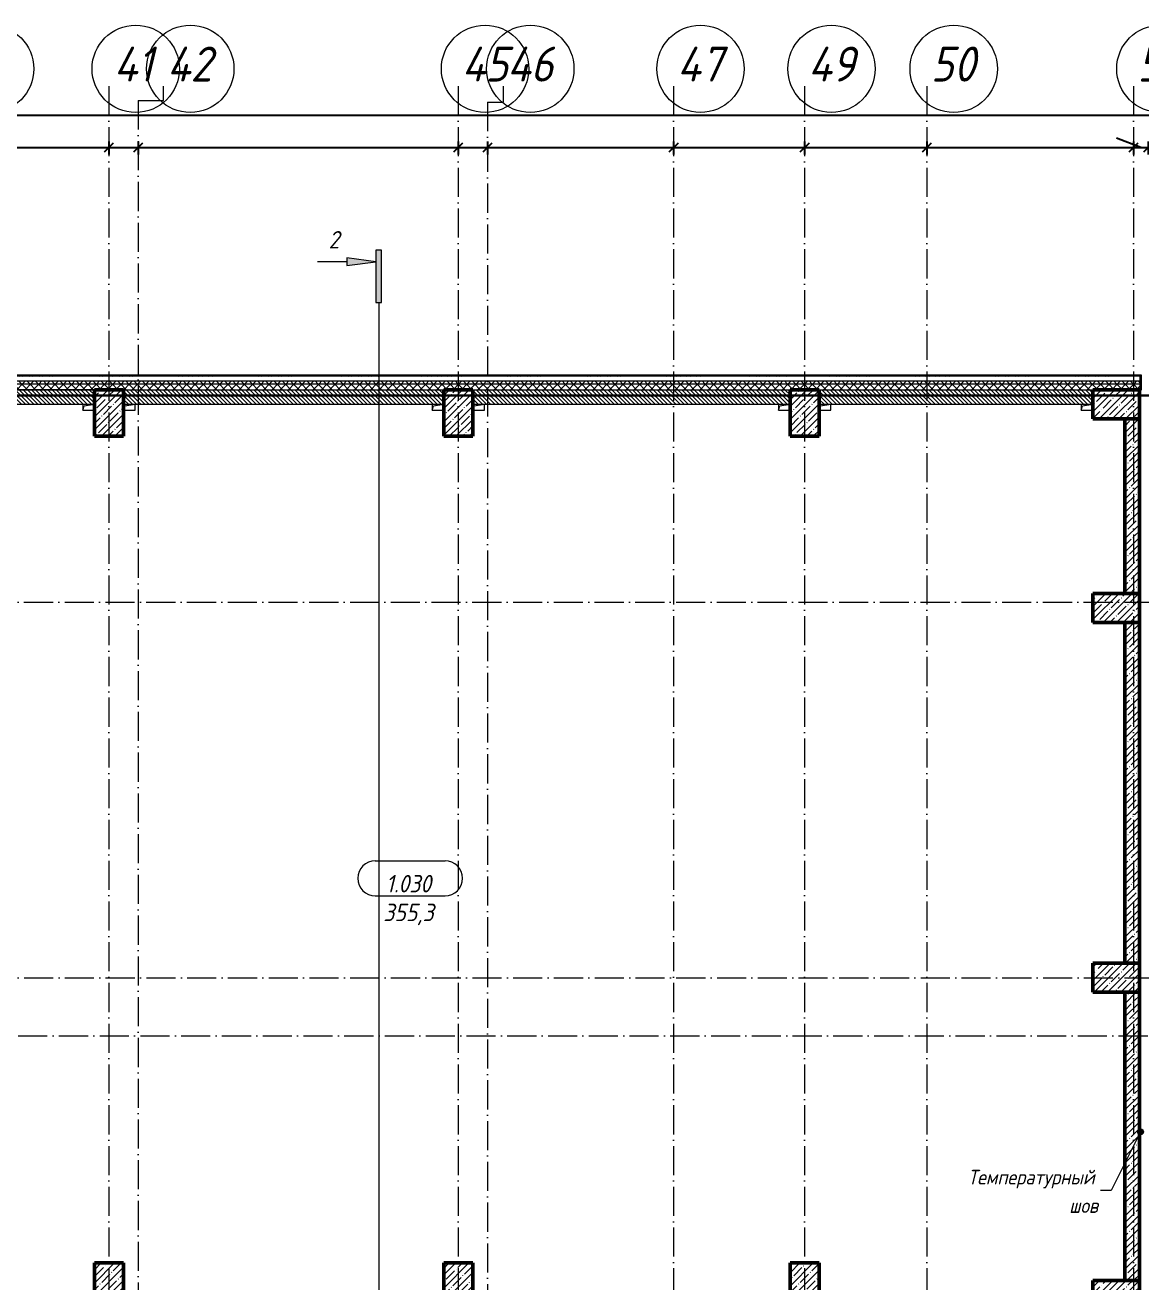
# Model space of a CAD drawing. Header units: millimetres. Extents: x -401725 to 250493, y 305116 to 802890.
# Drawn here: x -120955 to -101790, y 529373 to 550959 of the extents above; entities that cross this region are included whole.
import ezdxf

# ---------------------------------------------------------------- set-up
doc = ezdxf.new("R2010")
doc.units = ezdxf.units.MM
doc.linetypes.add('50_200_ШТРИХ_1Т_ш5_п1_п1_', pattern=[700, 500, -100, 0, -100])
for name, color, linetype, lineweight in [('A-____-____-DIMS', 7, 'Continuous', 9), ('A-GENM-____-OTLN', 7, 'Continuous', 9), ('A-WALL-____-MCUT', 7, 'Continuous', 13), ('A-WALL-____-MCUT-1', 7, 'Continuous', 9), ('A-WALL-____-MCUT-2', 7, 'Continuous', 50), ('A-WALL-____-OTLN', 7, 'Continuous', 9), ('A-WALL-____-PATT-1', 7, 'Continuous', 9), ('A-WALL-FNSH-MCUT-1', 7, 'Continuous', 9), ('G-____-____-SYMB', 7, 'Continuous', 9), ('G-____-____-TEXT', 7, 'Continuous', 9), ('S-COLS-____-MCUT', 7, 'Continuous', 50), ('S-COLS-____-OTLN', 7, 'Continuous', 9), ('S-GRID-____-IDEN', 7, 'Continuous', 9), ('S-GRID-____-OTLN', 7, 'Continuous', 9), ('S-GRID-____-OTLN-1', 7, '50_200_ШТРИХ_1Т_ш5_п1_п1_', 9), ('Текстовые примечания', 7, 'Continuous', 9)]:
    doc.layers.add(name, color=color, linetype=linetype, lineweight=lineweight)
doc.layers.add('A-AREA-IDEN-1', color=7, linetype='Continuous', lineweight=9, true_color=0x000000)
doc.layers.add('G-____-____-SYMB-1', color=9, linetype='Continuous', lineweight=9, true_color=0x808080)
doc.styles.add('ISOCPEUR_I', font='isocpeui.ttf', dxfattribs={"width": 0.9, "height": 2.5})
doc.styles.add('ISOCPEUR_I_10', font='isocpeui.ttf', dxfattribs={"width": 0.9, "height": 180})
doc.styles.add('ISOCPEUR_I_9', font='isocpeui.ttf', dxfattribs={"width": 0.9, "height": 250})
doc.dimstyles.new('ISO-2_5_0_9К_БОЛЬШОЙ_ОСИ', dxfattribs={"dimscale": 304.8, "dimtxt": 248.995294, "dimasz": 0.492126, "dimexe": 0.393701, "dimexo": 0, "dimgap": 0, "dimtad": 1, "dimdec": 0, "dimzin": 0, "dimdsep": 46, "dimtxsty": 'ISOCPEUR_I', "dimblk1": 'OBLIQUE', "dimblk2": 'OBLIQUE', "dimsah": 1, "dimcen": 0.09, "dimdle": 0.393701, "dimazin": 0, "dimtfac": 1, "dimtdec": 4, "dimtix": 1, "dimtmove": 0, "dimatfit": 3, "dimfxl": 1, "dimtvp": 1, "dimtolj": 1, "dimtzin": 0, "dimarcsym": 2})
doc.dimstyles.new('ISO-2_5_0_9К_БОЛЬШОЙ_ОСИ_1', dxfattribs={"dimscale": 304.8, "dimtxt": 248.995294, "dimasz": 0.492126, "dimexe": 0.393701, "dimexo": 0, "dimgap": 0, "dimtad": 1, "dimdec": 0, "dimzin": 0, "dimdsep": 46, "dimtxsty": 'ISOCPEUR_I', "dimblk1": 'OBLIQUE', "dimblk2": 'OBLIQUE', "dimsah": 1, "dimcen": 0.09, "dimdle": 0.393701, "dimazin": 0, "dimtfac": 1, "dimtdec": 4, "dimtix": 1, "dimtmove": 1, "dimatfit": 3, "dimfxl": 1, "dimtvp": 1, "dimtolj": 1, "dimtzin": 0, "dimarcsym": 2})
doc.dimstyles.new('ISO-2_5_0_9К_БОЛЬШОЙ_ОСИ_2', dxfattribs={"dimscale": 304.8, "dimtxt": 248.995294, "dimasz": 0.492126, "dimexe": 0.393701, "dimexo": 0, "dimgap": 0, "dimtad": 1, "dimdec": 0, "dimzin": 0, "dimdsep": 46, "dimtxsty": 'ISOCPEUR_I_9', "dimblk1": 'OBLIQUE', "dimblk2": 'OBLIQUE', "dimsah": 1, "dimcen": 0.09, "dimdle": 0.393701, "dimazin": 0, "dimtfac": 1, "dimtdec": 4, "dimtix": 1, "dimtmove": 2, "dimatfit": 3, "dimfxl": 1, "dimtvp": 1, "dimtolj": 1, "dimtzin": 0, "dimarcsym": 2})
pattern_1 = [(45, (-176515.07, 459015.94), (-114.04925, 114.04925), []), (45, (-176401.02, 459015.94), (-114.04925, 114.04925), [201.612, -40.322, 3.353, -36.97])]
pattern_2 = [(135, (-176515.067, 459015.94), (-35.35534, -35.35534), [])]
pattern_3 = [(45, (-176515.07, 459015.94), (-70.71068, 70.71068), []), (135, (-176515.07, 459015.94), (-70.71068, -70.71068), [])]

# ---------------------------------------------------------------- blocks, each defined once
blk = doc.blocks.new('BSC_Колонна _Прямоугольная - 500х800-25984400-АР1_План отверстий 1 этажа в осях 1-64_Ю-ЯЯ')
at = {"layer": 'S-COLS-____-OTLN'}
h = blk.add_hatch(dxfattribs=at)
h.set_pattern_fill('FP_108', color=256, style=0, pattern_type=2)
h.set_pattern_definition([(225, (57000, 85281.04), (114.04925, -114.04925), []), (225, (56885.95, 85281.04), (114.04925, -114.04925), [201.613, -40.323, 3.353, -36.97])])
h.paths.add_polyline_path([(-250, 400), (-250, -400), (250, -400), (250, 400)], flags=0)
at = {"layer": 'S-COLS-____-MCUT'}
for p, q in [((250, 400), (-250, 400)), ((-250, 400), (-250, -400)), ((250, -400), (250, 400)), ((-250, -400), (250, -400))]:
    blk.add_line(p, q, dxfattribs=at)
blk = doc.blocks.new('BSC_Колонна _Прямоугольная - 500х800-V98-АР1_План отверстий 1 этажа в осях 1-64_Ю-ЯЯ')
at = {"layer": 'S-COLS-____-OTLN'}
h = blk.add_hatch(dxfattribs=at)
h.set_pattern_fill('FP_109', color=256, style=0, pattern_type=2)
h.set_pattern_definition([(225, (63000, 85281.04), (114.04925, -114.04925), []), (225, (62885.95, 85281.04), (114.04925, -114.04925), [201.613, -40.323, 3.353, -36.97])])
h.paths.add_polyline_path([(-250, 400), (-250, -400), (250, -400), (250, 400)], flags=0)
at = {"layer": 'S-COLS-____-MCUT'}
for p, q in [((250, 400), (-250, 400)), ((-250, 400), (-250, -400)), ((250, -400), (250, 400)), ((-250, -400), (250, -400))]:
    blk.add_line(p, q, dxfattribs=at)
blk = doc.blocks.new('BSC_Колонна _Прямоугольная - 500х800-V99-АР1_План отверстий 1 этажа в осях 1-64_Ю-ЯЯ')
at = {"layer": 'S-COLS-____-OTLN'}
h = blk.add_hatch(dxfattribs=at)
h.set_pattern_fill('FP_110', color=256, style=0, pattern_type=2)
h.set_pattern_definition([(225, (68950, 85281.04), (114.04925, -114.04925), []), (225, (68835.95, 85281.04), (114.04925, -114.04925), [201.613, -40.323, 3.353, -36.97])])
h.paths.add_polyline_path([(-250, 400), (-250, -400), (250, -400), (250, 400)], flags=0)
at = {"layer": 'S-COLS-____-MCUT'}
for p, q in [((250, 400), (-250, 400)), ((-250, 400), (-250, -400)), ((250, -400), (250, 400)), ((-250, -400), (250, -400))]:
    blk.add_line(p, q, dxfattribs=at)
blk = doc.blocks.new('BSC_Колонна _Прямоугольная - 500х800-V100-АР1_План отверстий 1 этажа в осях 1-64_Ю-ЯЯ')
at = {"layer": 'S-COLS-____-OTLN'}
h = blk.add_hatch(dxfattribs=at)
h.set_pattern_fill('FP_111', color=256, style=0, pattern_type=2)
h.set_pattern_definition([(315, (-85431.04, 74300), (114.04925, 114.04925), []), (315, (-85431.04, 74185.95), (114.04925, 114.04925), [201.613, -40.323, 3.353, -36.97])])
h.paths.add_polyline_path([(-250, 400), (-250, -400), (250, -400), (250, 400)], flags=0)
at = {"layer": 'S-COLS-____-MCUT'}
for p, q in [((250, 400), (-250, 400)), ((-250, 400), (-250, -400)), ((250, -400), (250, 400)), ((-250, -400), (250, -400))]:
    blk.add_line(p, q, dxfattribs=at)
blk = doc.blocks.new('BSC_Колонна _Прямоугольная - 500х800-V101-АР1_План отверстий 1 этажа в осях 1-64_Ю-ЯЯ')
at = {"layer": 'S-COLS-____-OTLN'}
h = blk.add_hatch(dxfattribs=at)
h.set_pattern_fill('FP_112', color=256, style=0, pattern_type=2)
h.set_pattern_definition([(315, (-81931.04, 74300), (114.04925, 114.04925), []), (315, (-81931.04, 74185.95), (114.04925, 114.04925), [201.613, -40.323, 3.353, -36.97])])
h.paths.add_polyline_path([(-250, 400), (-250, -400), (250, -400), (250, 400)], flags=0)
at = {"layer": 'S-COLS-____-MCUT'}
for p, q in [((250, 400), (-250, 400)), ((-250, 400), (-250, -400)), ((250, -400), (250, 400)), ((-250, -400), (250, -400))]:
    blk.add_line(p, q, dxfattribs=at)
blk = doc.blocks.new('BSC_Колонна _Прямоугольная - 500х800-V102-АР1_План отверстий 1 этажа в осях 1-64_Ю-ЯЯ')
at = {"layer": 'S-COLS-____-OTLN'}
h = blk.add_hatch(dxfattribs=at)
h.set_pattern_fill('FP_113', color=256, style=0, pattern_type=2)
h.set_pattern_definition([(315, (-75581.04, 74300), (114.04925, 114.04925), []), (315, (-75581.04, 74185.95), (114.04925, 114.04925), [201.613, -40.323, 3.353, -36.97])])
h.paths.add_polyline_path([(-250, -400), (250, -400), (250, 400), (-250, 400)], flags=0)
at = {"layer": 'S-COLS-____-MCUT'}
for p, q in [((250, 400), (-250, 400)), ((-250, 400), (-250, -400)), ((250, -400), (250, 400)), ((-250, -400), (250, -400))]:
    blk.add_line(p, q, dxfattribs=at)
blk = doc.blocks.new('BSC_Колонна _Прямоугольная - 500х800-V103-АР1_План отверстий 1 этажа в осях 1-64_Ю-ЯЯ')
at = {"layer": 'S-COLS-____-OTLN'}
h = blk.add_hatch(dxfattribs=at)
h.set_pattern_fill('FP_114', color=256, style=0, pattern_type=2)
h.set_pattern_definition([(315, (-70131.04, 74300), (114.04925, 114.04925), []), (315, (-70131.04, 74185.95), (114.04925, 114.04925), [201.613, -40.323, 3.353, -36.97])])
h.paths.add_polyline_path([(-250, -400), (250, -400), (250, 400), (-250, 400), (-250, 80)], flags=0)
at = {"layer": 'S-COLS-____-MCUT'}
for p, q in [((250, 400), (-250, 400)), ((-250, 400), (-250, -400)), ((250, -400), (250, 400)), ((-250, -400), (250, -400))]:
    blk.add_line(p, q, dxfattribs=at)
blk = doc.blocks.new('BSC_Колонна _Прямоугольная - 500х800-V108-АР1_План отверстий 1 этажа в осях 1-64_Ю-ЯЯ')
at = {"layer": 'S-COLS-____-OTLN'}
h = blk.add_hatch(dxfattribs=at)
h.set_pattern_fill('FP_119', color=256, style=0, pattern_type=2)
h.set_pattern_definition([(225, (57000, 70281.04), (114.04925, -114.04925), []), (225, (56885.95, 70281.04), (114.04925, -114.04925), [201.613, -40.323, 3.353, -36.97])])
h.paths.add_polyline_path([(-250, 400), (-250, -400), (250, -400), (250, 400)], flags=0)
at = {"layer": 'S-COLS-____-MCUT'}
for p, q in [((250, 400), (-250, 400)), ((-250, 400), (-250, -400)), ((250, -400), (250, 400)), ((-250, -400), (250, -400))]:
    blk.add_line(p, q, dxfattribs=at)
blk = doc.blocks.new('BSC_Колонна _Прямоугольная - 500х800-V109-АР1_План отверстий 1 этажа в осях 1-64_Ю-ЯЯ')
at = {"layer": 'S-COLS-____-OTLN'}
h = blk.add_hatch(dxfattribs=at)
h.set_pattern_fill('FP_120', color=256, style=0, pattern_type=2)
h.set_pattern_definition([(225, (63000, 70281.04), (114.04925, -114.04925), []), (225, (62885.95, 70281.04), (114.04925, -114.04925), [201.613, -40.323, 3.353, -36.97])])
h.paths.add_polyline_path([(-250, 400), (-250, -400), (250, -400), (250, 400)], flags=0)
at = {"layer": 'S-COLS-____-MCUT'}
for p, q in [((250, 400), (-250, 400)), ((-250, 400), (-250, -400)), ((250, -400), (250, 200)), ((-250, -400), (250, -400))]:
    blk.add_line(p, q, dxfattribs=at)
blk = doc.blocks.new('BSC_Колонна _Прямоугольная - 500х800-V110-АР1_План отверстий 1 этажа в осях 1-64_Ю-ЯЯ')
at = {"layer": 'S-COLS-____-OTLN'}
h = blk.add_hatch(dxfattribs=at)
h.set_pattern_fill('FP_121', color=256, style=0, pattern_type=2)
h.set_pattern_definition([(225, (68950, 70281.04), (114.04925, -114.04925), []), (225, (68835.95, 70281.04), (114.04925, -114.04925), [201.613, -40.323, 3.353, -36.97])])
h.paths.add_polyline_path([(-250, 400), (-250, -400), (250, -400), (250, 400)], flags=0)
at = {"layer": 'S-COLS-____-MCUT'}
for p, q in [((250, 400), (-250, 400)), ((-250, 400), (-250, -400)), ((250, -400), (250, 400)), ((-250, -400), (250, -400))]:
    blk.add_line(p, q, dxfattribs=at)
blk = doc.blocks.new('AR_Отверстие прямоугольное _в плите_ - AR_Отверстие прямоугольное _в плите_-30511715-АР1_План отверстий 1 этажа в осях 1-64_Ю-ЯЯ')
at = {"layer": 'A-GENM-____-OTLN'}
for p, q in [((-100, 50), (-100, -50)), ((-100, -50), (-75, 25)), ((-75, 25), (100, 50)), ((-100, -50), (100, -50))]:
    blk.add_line(p, q, dxfattribs=at)
blk = doc.blocks.new('AR_Отверстие прямоугольное _в плите_ - AR_Отверстие прямоугольное _в плите_-V203-АР1_План отверстий 1 этажа в осях 1-64_Ю-ЯЯ')
at = {"layer": 'A-GENM-____-OTLN'}
for p, q in [((-100, -50), (-75, 25)), ((-75, 25), (100, 50)), ((100, -50), (100, 50)), ((-100, -50), (100, -50))]:
    blk.add_line(p, q, dxfattribs=at)
blk = doc.blocks.new('Стены 2 - Стены 4-31194547-АР1_План отверстий 1 этажа в осях 1-64_Ю-ЯЯ')
at = {"layer": 'A-WALL-____-MCUT'}
for p, q in [((-1799, 41030), (-1799, 41010)), ((-1549, 41030), (-1799, 41030)), ((-1549, 41010), (-1549, 41030)), ((-1799, 41010), (-1549, 41010))]:
    blk.add_line(p, q, dxfattribs=at)
blk = doc.blocks.new('Ось сетки - Круг_Ø6_00__ISO-2_5_0_9K_-25732049-АР1_План отверстий 1 этажа в осях 1-64_Ю-ЯЯ')
at = {"layer": 'S-GRID-____-IDEN'}
blk.add_circle((0, 0), 3, dxfattribs=at)
blk = doc.blocks.new('Разрез - Заголовок разреза-10218885-АР1_План отверстий 1 этажа в осях 1-64_Ю-ЯЯ')
at = {"layer": 'G-____-____-SYMB'}
for points in [[(0, 0.5), (0, -0.5), (-9, -0.5), (-9, 0.5)], [(-6.34, -5.5), (-7.66, -5.5), (-7, -0.5)]]:
    blk.add_hatch(color=256, dxfattribs=at).paths.add_polyline_path(points, flags=0)
for p, q in [((0, 0.5), (-9, 0.5)), ((-9, 0.5), (-9, -0.5)), ((0, -0.5), (0, 0.5)), ((-9, -0.5), (0, -0.5)), ((-7, -0.5), (-7.66, -5.5)), ((-6.34, -5.5), (-7, -0.5)), ((-7.66, -5.5), (-6.34, -5.5)), ((-7, -5.5), (-7, -10.5))]:
    blk.add_line(p, q, dxfattribs=at)
blk = doc.blocks.new('_Oblique')
at = {"color": 0, "linetype": 'ByBlock', "lineweight": -2}
blk.add_line((-0.5, -0.5), (0.5, 0.5), dxfattribs=at)
blk = doc.blocks.new('*D13509')
at = {"layer": 'A-____-____-DIMS', "color": 0, "lineweight": -2, "transparency": 16777216}
for p, q in [((-122015, 548962), (-122015, 548736)), ((-119515, 548962), (-119515, 548736)), ((-122135, 548856), (-119395, 548856))]:
    blk.add_line(p, q, dxfattribs=at)
at = {"layer": 'Defpoints', "color": 0, "transparency": 16777216}
for p in [(-122015, 548962), (-119515, 548962), (-119515, 548856)]:
    blk.add_point(p, dxfattribs=at)
at = {"layer": 'A-____-____-DIMS', "color": 0, "lineweight": -2, "transparency": 16777216, "xscale": 150, "yscale": 150, "zscale": 150, "rotation": 180}
blk.add_blockref('_Oblique', (-122015, 548856), dxfattribs=at)
at = {"layer": 'A-____-____-DIMS', "color": 0, "lineweight": -2, "transparency": 16777216, "xscale": 150, "yscale": 150, "zscale": 150}
blk.add_blockref('_Oblique', (-119515, 548856), dxfattribs=at)
at = {"layer": 'A-____-____-DIMS', "color": 0, "transparency": 16777216, "insert": (-120765, 548858), "char_height": 2.5, "width": 758.48, "attachment_point": 5, "style": 'ISOCPEUR_I'}
blk.add_mtext('\\A1;2500', dxfattribs=at)
blk = doc.blocks.new('*D13510')
at = {"layer": 'A-____-____-DIMS', "color": 0, "lineweight": -2, "transparency": 16777216}
for p, q in [((-119515, 548962), (-119515, 548736)), ((-119015, 548962), (-119015, 548736)), ((-119635, 548856), (-118895, 548856))]:
    blk.add_line(p, q, dxfattribs=at)
at = {"layer": 'Defpoints', "color": 0, "transparency": 16777216}
for p in [(-119515, 548962), (-119015, 548962), (-119015, 548856)]:
    blk.add_point(p, dxfattribs=at)
at = {"layer": 'A-____-____-DIMS', "color": 0, "lineweight": -2, "transparency": 16777216, "xscale": 150, "yscale": 150, "zscale": 150, "rotation": 180}
blk.add_blockref('_Oblique', (-119515, 548856), dxfattribs=at)
at = {"layer": 'A-____-____-DIMS', "color": 0, "lineweight": -2, "transparency": 16777216, "xscale": 150, "yscale": 150, "zscale": 150}
blk.add_blockref('_Oblique', (-119015, 548856), dxfattribs=at)
at = {"layer": 'A-____-____-DIMS', "color": 0, "transparency": 16777216, "insert": (-119265, 548858), "char_height": 2.5, "width": 568.86, "attachment_point": 5, "style": 'ISOCPEUR_I'}
blk.add_mtext('\\A1;500', dxfattribs=at)
blk = doc.blocks.new('*D13511')
at = {"layer": 'A-____-____-DIMS', "color": 0, "lineweight": -2, "transparency": 16777216}
for p, q in [((-119015, 548962), (-119015, 548736)), ((-113515, 548962), (-113515, 548736)), ((-119135, 548856), (-113395, 548856))]:
    blk.add_line(p, q, dxfattribs=at)
at = {"layer": 'Defpoints', "color": 0, "transparency": 16777216}
for p in [(-119015, 548962), (-113515, 548962), (-113515, 548856)]:
    blk.add_point(p, dxfattribs=at)
at = {"layer": 'A-____-____-DIMS', "color": 0, "lineweight": -2, "transparency": 16777216, "xscale": 150, "yscale": 150, "zscale": 150, "rotation": 180}
blk.add_blockref('_Oblique', (-119015, 548856), dxfattribs=at)
at = {"layer": 'A-____-____-DIMS', "color": 0, "lineweight": -2, "transparency": 16777216, "xscale": 150, "yscale": 150, "zscale": 150}
blk.add_blockref('_Oblique', (-113515, 548856), dxfattribs=at)
at = {"layer": 'A-____-____-DIMS', "color": 0, "transparency": 16777216, "insert": (-116265, 548858), "char_height": 2.5, "width": 758.48, "attachment_point": 5, "style": 'ISOCPEUR_I'}
blk.add_mtext('\\A1;5500', dxfattribs=at)
blk = doc.blocks.new('*D13512')
at = {"layer": 'A-____-____-DIMS', "color": 0, "lineweight": -2, "transparency": 16777216}
for p, q in [((-113515, 548962), (-113515, 548736)), ((-113015, 548962), (-113015, 548736)), ((-113635, 548856), (-112895, 548856))]:
    blk.add_line(p, q, dxfattribs=at)
at = {"layer": 'Defpoints', "color": 0, "transparency": 16777216}
for p in [(-113515, 548962), (-113015, 548962), (-113015, 548856)]:
    blk.add_point(p, dxfattribs=at)
at = {"layer": 'A-____-____-DIMS', "color": 0, "lineweight": -2, "transparency": 16777216, "xscale": 150, "yscale": 150, "zscale": 150, "rotation": 180}
blk.add_blockref('_Oblique', (-113515, 548856), dxfattribs=at)
at = {"layer": 'A-____-____-DIMS', "color": 0, "lineweight": -2, "transparency": 16777216, "xscale": 150, "yscale": 150, "zscale": 150}
blk.add_blockref('_Oblique', (-113015, 548856), dxfattribs=at)
at = {"layer": 'A-____-____-DIMS', "color": 0, "transparency": 16777216, "insert": (-113265, 548858), "char_height": 2.5, "width": 568.86, "attachment_point": 5, "style": 'ISOCPEUR_I'}
blk.add_mtext('\\A1;500', dxfattribs=at)
blk = doc.blocks.new('*D13513')
at = {"layer": 'A-____-____-DIMS', "color": 0, "lineweight": -2, "transparency": 16777216}
for p, q in [((-113015, 548962), (-113015, 548736)), ((-109815, 548962), (-109815, 548736)), ((-113135, 548856), (-109695, 548856))]:
    blk.add_line(p, q, dxfattribs=at)
at = {"layer": 'Defpoints', "color": 0, "transparency": 16777216}
for p in [(-113015, 548962), (-109815, 548962), (-109815, 548856)]:
    blk.add_point(p, dxfattribs=at)
at = {"layer": 'A-____-____-DIMS', "color": 0, "lineweight": -2, "transparency": 16777216, "xscale": 150, "yscale": 150, "zscale": 150, "rotation": 180}
blk.add_blockref('_Oblique', (-113015, 548856), dxfattribs=at)
at = {"layer": 'A-____-____-DIMS', "color": 0, "lineweight": -2, "transparency": 16777216, "xscale": 150, "yscale": 150, "zscale": 150}
blk.add_blockref('_Oblique', (-109815, 548856), dxfattribs=at)
at = {"layer": 'A-____-____-DIMS', "color": 0, "transparency": 16777216, "insert": (-111415, 548858), "char_height": 2.5, "width": 758.48, "attachment_point": 5, "style": 'ISOCPEUR_I'}
blk.add_mtext('\\A1;3200', dxfattribs=at)
blk = doc.blocks.new('*D13514')
at = {"layer": 'A-____-____-DIMS', "color": 0, "lineweight": -2, "transparency": 16777216}
for p, q in [((-109815, 548962), (-109815, 548736)), ((-107565, 548962), (-107565, 548736)), ((-109935, 548856), (-107445, 548856))]:
    blk.add_line(p, q, dxfattribs=at)
at = {"layer": 'Defpoints', "color": 0, "transparency": 16777216}
for p in [(-109815, 548962), (-107565, 548962), (-107565, 548856)]:
    blk.add_point(p, dxfattribs=at)
at = {"layer": 'A-____-____-DIMS', "color": 0, "lineweight": -2, "transparency": 16777216, "xscale": 150, "yscale": 150, "zscale": 150, "rotation": 180}
blk.add_blockref('_Oblique', (-109815, 548856), dxfattribs=at)
at = {"layer": 'A-____-____-DIMS', "color": 0, "lineweight": -2, "transparency": 16777216, "xscale": 150, "yscale": 150, "zscale": 150}
blk.add_blockref('_Oblique', (-107565, 548856), dxfattribs=at)
at = {"layer": 'A-____-____-DIMS', "color": 0, "transparency": 16777216, "insert": (-108690, 548858), "char_height": 2.5, "width": 758.48, "attachment_point": 5, "style": 'ISOCPEUR_I'}
blk.add_mtext('\\A1;2250', dxfattribs=at)
blk = doc.blocks.new('*D13515')
at = {"layer": 'A-____-____-DIMS', "color": 0, "lineweight": -2, "transparency": 16777216}
for p, q in [((-107565, 548962), (-107565, 548736)), ((-105465, 548962), (-105465, 548736)), ((-107685, 548856), (-105345, 548856))]:
    blk.add_line(p, q, dxfattribs=at)
at = {"layer": 'Defpoints', "color": 0, "transparency": 16777216}
for p in [(-107565, 548962), (-105465, 548962), (-105465, 548856)]:
    blk.add_point(p, dxfattribs=at)
at = {"layer": 'A-____-____-DIMS', "color": 0, "lineweight": -2, "transparency": 16777216, "xscale": 150, "yscale": 150, "zscale": 150, "rotation": 180}
blk.add_blockref('_Oblique', (-107565, 548856), dxfattribs=at)
at = {"layer": 'A-____-____-DIMS', "color": 0, "lineweight": -2, "transparency": 16777216, "xscale": 150, "yscale": 150, "zscale": 150}
blk.add_blockref('_Oblique', (-105465, 548856), dxfattribs=at)
at = {"layer": 'A-____-____-DIMS', "color": 0, "transparency": 16777216, "insert": (-106515, 548858), "char_height": 2.5, "width": 701.02, "attachment_point": 5, "style": 'ISOCPEUR_I'}
blk.add_mtext('\\A1;2100', dxfattribs=at)
blk = doc.blocks.new('*D13516')
at = {"layer": 'A-____-____-DIMS', "color": 0, "lineweight": -2, "transparency": 16777216}
for p, q in [((-105465, 548962), (-105465, 548736)), ((-101915, 548962), (-101915, 548736)), ((-105585, 548856), (-101795, 548856))]:
    blk.add_line(p, q, dxfattribs=at)
at = {"layer": 'Defpoints', "color": 0, "transparency": 16777216}
for p in [(-105465, 548962), (-101915, 548962), (-101915, 548856)]:
    blk.add_point(p, dxfattribs=at)
at = {"layer": 'A-____-____-DIMS', "color": 0, "lineweight": -2, "transparency": 16777216, "xscale": 150, "yscale": 150, "zscale": 150, "rotation": 180}
blk.add_blockref('_Oblique', (-105465, 548856), dxfattribs=at)
at = {"layer": 'A-____-____-DIMS', "color": 0, "lineweight": -2, "transparency": 16777216, "xscale": 150, "yscale": 150, "zscale": 150}
blk.add_blockref('_Oblique', (-101915, 548856), dxfattribs=at)
at = {"layer": 'A-____-____-DIMS', "color": 0, "transparency": 16777216, "insert": (-103690, 548858), "char_height": 2.5, "width": 758.48, "attachment_point": 5, "style": 'ISOCPEUR_I'}
blk.add_mtext('\\A1;3550', dxfattribs=at)
blk = doc.blocks.new('*D13517')
at = {"layer": 'A-____-____-DIMS', "color": 0, "lineweight": -2, "transparency": 16777216}
for p, q in [((-102207, 549016), (-102211, 549016)), ((-101790, 548856), (-102207, 549016)), ((-101915, 548962), (-101915, 548736)), ((-101665, 548962), (-101665, 548736)), ((-102035, 548856), (-101545, 548856))]:
    blk.add_line(p, q, dxfattribs=at)
at = {"layer": 'Defpoints', "color": 0, "transparency": 16777216}
for p in [(-101915, 548962), (-101665, 548962), (-101665, 548856)]:
    blk.add_point(p, dxfattribs=at)
at = {"layer": 'A-____-____-DIMS', "color": 0, "lineweight": -2, "transparency": 16777216, "xscale": 150, "yscale": 150, "zscale": 150, "rotation": 180}
blk.add_blockref('_Oblique', (-101915, 548856), dxfattribs=at)
at = {"layer": 'A-____-____-DIMS', "color": 0, "lineweight": -2, "transparency": 16777216, "xscale": 150, "yscale": 150, "zscale": 150}
blk.add_blockref('_Oblique', (-101665, 548856), dxfattribs=at)
at = {"layer": 'A-____-____-DIMS', "color": 0, "transparency": 16777216, "insert": (-102776, 549020), "char_height": 2.5, "width": 568.86, "attachment_point": 1, "line_spacing_factor": 1.149209, "style": 'ISOCPEUR_I'}
blk.add_mtext('\\A1;250', dxfattribs=at)
blk = doc.blocks.new('*D13524')
at = {"layer": 'A-____-____-DIMS', "color": 0, "lineweight": -2, "transparency": 16777216}
for p, q in [((-178985, 549409), (-127632, 549409)), ((-178865, 549515), (-178865, 549289)), ((-75245, 549409), (-126753, 549409)), ((-75365, 549515), (-75365, 549289))]:
    blk.add_line(p, q, dxfattribs=at)
at = {"layer": 'Defpoints', "color": 0, "transparency": 16777216}
for p in [(-178865, 549515), (-75365, 549515), (-75365, 549409)]:
    blk.add_point(p, dxfattribs=at)
at = {"layer": 'A-____-____-DIMS', "color": 0, "lineweight": -2, "transparency": 16777216, "xscale": 150, "yscale": 150, "zscale": 150, "rotation": 180}
blk.add_blockref('_Oblique', (-178865, 549409), dxfattribs=at)
at = {"layer": 'A-____-____-DIMS', "color": 0, "lineweight": -2, "transparency": 16777216, "xscale": 150, "yscale": 150, "zscale": 150}
blk.add_blockref('_Oblique', (-75365, 549409), dxfattribs=at)
at = {"layer": 'A-____-____-DIMS', "color": 0, "transparency": 16777216, "insert": (-127732, 549735), "char_height": 250, "width": 1080.26, "attachment_point": 1, "line_spacing_factor": 1.149209, "style": 'ISOCPEUR_I_9'}
blk.add_mtext('\\A1;103500', dxfattribs=at)
blk = doc.blocks.new('AAR_СКБ_Марка_помещения_1_5 ммп - Номер _ Площадь-27962135-АИ_План этажа_Стены_1')
at = {"layer": 'A-AREA-IDEN-1'}
for p, q in [((-2.99, 3), (3.01, 3)), ((-2.99, 0), (3.01, 0))]:
    blk.add_line(p, q, dxfattribs=at)
for centre, start, end in [((-2.99, 1.5), 90, 270), ((3.01, 1.5), 270, 90)]:
    blk.add_arc(centre, 1.5, start, end, dxfattribs=at)

msp = doc.modelspace()

# ---------------------------------------------------------------- hatches: boundary and pattern name
at = {"layer": 'A-WALL-____-PATT-1'}
h = msp.add_hatch(dxfattribs=at)
h.set_pattern_fill('FP_3', color=256, style=0, pattern_type=2)
h.set_pattern_definition([(45, (-176515.07, 459015.94), (-85.53659, 85.53659), []), (45, (-176458.04, 459015.94), (-85.53659, 85.53659), [])])
h.paths.add_polyline_path([(-101800.0675, 544926.983), (-101800.0675, 544946.983), (-126330.0675, 544946.983), (-126330.0675, 544926.983), (-102295.4482, 544926.983)], flags=0)
h = msp.add_hatch(dxfattribs=at)
h.set_pattern_fill('FP_1', color=256, style=0, pattern_type=2)
h.set_pattern_definition(pattern_3)
h.paths.add_polyline_path([(-101800.0675, 544796.983), (-101800.0675, 544846.983), (-126330.0675, 544846.983), (-126330.0675, 544796.983), (-102295.4482, 544796.983)], flags=0)
h = msp.add_hatch(dxfattribs=at)
h.set_pattern_fill('FP_1', color=256, style=0, pattern_type=2)
h.set_pattern_definition(pattern_3)
h.paths.add_polyline_path([(-101815.0675, 544696.983), (-101800.0675, 544696.983), (-101800.0675, 544796.983), (-126330.0675, 544796.983), (-126330.0675, 544696.983), (-102295.4482, 544696.983)], flags=0)
h = msp.add_hatch(dxfattribs=at)
h.set_pattern_fill('FP_6', color=256, style=0, pattern_type=2)
h.set_pattern_definition(pattern_2)
h.paths.add_polyline_path([(-119765.0675, 544446.983), (-119765.0675, 544696.983), (-125515.0675, 544696.983), (-125515.0675, 544446.983), (-119970.4548, 544446.983)], flags=0)
h = msp.add_hatch(dxfattribs=at)
h.set_pattern_fill('FP_6', color=256, style=0, pattern_type=2)
h.set_pattern_definition(pattern_2)
h.paths.add_polyline_path([(-113765.0675, 544446.983), (-113765.0675, 544696.983), (-119265.0675, 544696.983), (-119265.0675, 544446.983), (-116435.4535, 544446.983)], flags=0)
h = msp.add_hatch(dxfattribs=at)
h.set_pattern_fill('FP_6', color=256, style=0, pattern_type=2)
h.set_pattern_definition(pattern_2)
h.paths.add_polyline_path([(-107815.0675, 544446.983), (-107815.0675, 544696.983), (-113265.0675, 544696.983), (-113265.0675, 544446.983), (-112900.4522, 544446.983)], flags=0)
h = msp.add_hatch(dxfattribs=at)
h.set_pattern_fill('FP_6', color=256, style=0, pattern_type=2)
h.set_pattern_definition(pattern_2)
h.paths.add_polyline_path([(-102615.0675, 544446.983), (-102615.0675, 544696.983), (-107315.0675, 544696.983), (-107315.0675, 544446.983), (-105830.4495, 544446.983)], flags=0)
h = msp.add_hatch(dxfattribs=at)
h.set_pattern_fill('FP_13', color=256, style=0, pattern_type=2)
h.set_pattern_definition(pattern_1)
h.paths.add_polyline_path([(-101815.0675, 541196.983), (-101815.0675, 544196.983), (-102065.0675, 544196.983), (-102065.0675, 541196.983)], flags=0)
h = msp.add_hatch(dxfattribs=at)
h.set_pattern_fill('FP_13', color=256, style=0, pattern_type=2)
h.set_pattern_definition(pattern_1)
h.paths.add_polyline_path([(-101815.0675, 534846.983), (-101815.0675, 540696.983), (-102065.0675, 540696.983), (-102065.0675, 534846.983)], flags=0)
h = msp.add_hatch(dxfattribs=at)
h.set_pattern_fill('FP_13', color=256, style=0, pattern_type=2)
h.set_pattern_definition(pattern_1)
h.paths.add_polyline_path([(-101815.0675, 529396.983), (-101815.0675, 534346.983), (-102065.0675, 534346.983), (-102065.0675, 529396.983)], flags=0)
at = {"layer": 'G-____-____-TEXT'}
h = msp.add_hatch(color=256, dxfattribs=at)
edge = h.paths.add_edge_path(flags=0)
edge.add_arc((-101794.5572, 531948.2818), 50, 0, 360)

# ---------------------------------------------------------------- linework, layer by layer
at = {"layer": 'A-WALL-____-MCUT'}
for p, q in [((-101800.0675, 544926.983), (-126330.0675, 544926.983)), ((-101800.0675, 544926.983), (-101800.0675, 544926.983)), ((-101800.0675, 544696.983), (-101800.0675, 544926.983)), ((-119765.0675, 544696.983), (-125515.0675, 544696.983)), ((-125515.0675, 544696.983), (-119765.0675, 544696.983)), ((-119265.0675, 544696.983), (-113765.0675, 544696.983)), ((-113265.0675, 544696.983), (-107815.0675, 544696.983)), ((-107315.0675, 544696.983), (-107315.0675, 544696.983)), ((-107315.0675, 544696.983), (-102615.0675, 544696.983)), ((-101815.0675, 544696.983), (-101800.0675, 544696.983)), ((-125515.0675, 544446.983), (-119765.0675, 544446.983)), ((-119265.0675, 544446.983), (-113765.0675, 544446.983)), ((-113265.0675, 544446.983), (-107815.0675, 544446.983)), ((-107315.0675, 544446.983), (-102615.0675, 544446.983))]:
    msp.add_line(p, q, dxfattribs=at)
at = {"layer": 'A-WALL-____-MCUT-1'}
for p, q in [((-126330.0675, 544846.983), (-101800.0675, 544846.983)), ((-126330.0675, 544796.983), (-101800.0675, 544796.983))]:
    msp.add_line(p, q, dxfattribs=at)
at = {"layer": 'A-WALL-____-MCUT-2'}
for p, q in [((-102065.0675, 544196.983), (-102065.0675, 541196.983)), ((-101815.0675, 541196.983), (-101815.0675, 544196.983)), ((-102065.0675, 540696.983), (-102065.0675, 534846.983)), ((-101815.0675, 534846.983), (-101815.0675, 540696.983)), ((-102065.0675, 534346.983), (-102065.0675, 529396.983)), ((-101815.0675, 529396.983), (-101815.0675, 534346.983))]:
    msp.add_line(p, q, dxfattribs=at)
at = {"layer": 'A-WALL-FNSH-MCUT-1'}
for p, q in [((-101800.0675, 544946.983), (-126330.0675, 544946.983)), ((-101800.0675, 544926.983), (-101800.0675, 544946.983))]:
    msp.add_line(p, q, dxfattribs=at)
at = {"layer": 'G-____-____-SYMB-1'}
msp.add_line((-114880.7588, 546193.7085), (-114880.7588, 511695.1655), dxfattribs=at)
at = {"layer": 'G-____-____-TEXT'}
for p, q in [((-101794.5572, 531948.2818), (-102301.6137, 530940.8984)), ((-102301.6137, 530940.8984), (-102481.3017, 530940.8984))]:
    msp.add_line(p, q, dxfattribs=at)
msp.add_circle((-101794.5572, 531948.2818), 50, dxfattribs=at)
at = {"layer": 'S-GRID-____-OTLN'}
for p, q in [((-118579.2814, 549665.2625), (-118579.2814, 549908.7924)), ((-112737.8187, 549637.1778), (-112737.8187, 549908.7924)), ((-119015.0675, 549665.2625), (-118579.2814, 549665.2625)), ((-113015.0675, 549637.1778), (-112737.8187, 549637.1778))]:
    msp.add_line(p, q, dxfattribs=at)
at = {"layer": 'S-GRID-____-OTLN-1'}
for p, q in [((-119515.0675, 549908.7924), (-119515.0675, 511907.5288)), ((-113515.0675, 549908.7924), (-113515.0675, 511907.5288)), ((-109815.0675, 549908.7924), (-109815.0675, 511907.5288)), ((-107565.0675, 549908.7924), (-107565.0675, 511907.5288)), ((-105465.0675, 549908.7924), (-105465.0675, 498597.5699)), ((-101915.0675, 549908.7924), (-101915.0675, 498597.5699)), ((-119015.0675, 549665.2625), (-119015.0675, 512058.4165)), ((-113015.0675, 549637.1778), (-113015.0675, 512074.537)), ((-72440.6609, 544596.983), (-181183.8377, 544596.983)), ((-181183.8377, 541046.983), (-72440.6609, 541046.983)), ((-127273.0498, 534596.983), (-72440.6609, 534596.983)), ((-142077.6215, 533596.983), (-72440.6609, 533596.983))]:
    msp.add_line(p, q, dxfattribs=at)
at = {"layer": 'Текстовые примечания', "color": 1, "lineweight": 30}
msp.add_lwpolyline([(-19349.125, 544596.983), (-401724.6123, 544596.983)], dxfattribs=at)

# ---------------------------------------------------------------- block references
at = {"layer": 'A-AREA-IDEN-1', "xscale": 199.9999999999999, "yscale": 199.9999999999999, "zscale": 199.9999999999999}
msp.add_blockref('AAR_СКБ_Марка_помещения_1_5 ммп - Номер _ Площадь-27962135-АИ_План этажа_Стены_1', (-114343.119, 536003.8916), dxfattribs=at)
at = {"layer": 'A-GENM-____-OTLN'}
for name, p in [('AR_Отверстие прямоугольное _в плите_ - AR_Отверстие прямоугольное _в плите_-30511715-АР1_План отверстий 1 этажа в осях 1-64_Ю-ЯЯ', (-119865.0675, 544396.983)), ('AR_Отверстие прямоугольное _в плите_ - AR_Отверстие прямоугольное _в плите_-V203-АР1_План отверстий 1 этажа в осях 1-64_Ю-ЯЯ', (-119165.0675, 544396.983)), ('AR_Отверстие прямоугольное _в плите_ - AR_Отверстие прямоугольное _в плите_-30511715-АР1_План отверстий 1 этажа в осях 1-64_Ю-ЯЯ', (-113865.0675, 544396.983)), ('AR_Отверстие прямоугольное _в плите_ - AR_Отверстие прямоугольное _в плите_-V203-АР1_План отверстий 1 этажа в осях 1-64_Ю-ЯЯ', (-113165.0675, 544396.983)), ('AR_Отверстие прямоугольное _в плите_ - AR_Отверстие прямоугольное _в плите_-30511715-АР1_План отверстий 1 этажа в осях 1-64_Ю-ЯЯ', (-107915.0675, 544396.983)), ('AR_Отверстие прямоугольное _в плите_ - AR_Отверстие прямоугольное _в плите_-V203-АР1_План отверстий 1 этажа в осях 1-64_Ю-ЯЯ', (-107215.0675, 544396.983)), ('AR_Отверстие прямоугольное _в плите_ - AR_Отверстие прямоугольное _в плите_-30511715-АР1_План отверстий 1 этажа в осях 1-64_Ю-ЯЯ', (-102715.0675, 544396.983))]:
    msp.add_blockref(name, p, dxfattribs=at)
at = {"layer": 'A-WALL-____-OTLN', "rotation": 89.9999999999999}
msp.add_blockref('Стены 2 - Стены 4-31194547-АР1_План отверстий 1 этажа в осях 1-64_Ю-ЯЯ', (-60769.8255, 546495.4947), dxfattribs=at)
at = {"layer": 'G-____-____-SYMB', "xscale": 99.99999999999993, "yscale": 99.99999999999993, "zscale": 99.99999999999993, "rotation": 269.9999999999996}
msp.add_blockref('Разрез - Заголовок разреза-10218885-АР1_План отверстий 1 этажа в осях 1-64_Ю-ЯЯ', (-114880.7588, 546193.7085), dxfattribs=at)
at = {"layer": 'S-COLS-____-OTLN'}
for name, p, rotation in [('BSC_Колонна _Прямоугольная - 500х800-25984400-АР1_План отверстий 1 этажа в осях 1-64_Ю-ЯЯ', (-119515.0675, 544296.983), 180), ('BSC_Колонна _Прямоугольная - 500х800-V98-АР1_План отверстий 1 этажа в осях 1-64_Ю-ЯЯ', (-113515.0675, 544296.983), 180), ('BSC_Колонна _Прямоугольная - 500х800-V99-АР1_План отверстий 1 этажа в осях 1-64_Ю-ЯЯ', (-107565.0675, 544296.983), 180), ('BSC_Колонна _Прямоугольная - 500х800-V100-АР1_План отверстий 1 этажа в осях 1-64_Ю-ЯЯ', (-102215.0675, 544446.983), 89.9999999999999), ('BSC_Колонна _Прямоугольная - 500х800-V101-АР1_План отверстий 1 этажа в осях 1-64_Ю-ЯЯ', (-102215.0675, 540946.983), 89.9999999999999), ('BSC_Колонна _Прямоугольная - 500х800-V102-АР1_План отверстий 1 этажа в осях 1-64_Ю-ЯЯ', (-102215.0675, 534596.983), 89.9999999999999), ('BSC_Колонна _Прямоугольная - 500х800-V108-АР1_План отверстий 1 этажа в осях 1-64_Ю-ЯЯ', (-119515.0675, 529296.983), 180), ('BSC_Колонна _Прямоугольная - 500х800-V109-АР1_План отверстий 1 этажа в осях 1-64_Ю-ЯЯ', (-113515.0675, 529296.983), 180), ('BSC_Колонна _Прямоугольная - 500х800-V110-АР1_План отверстий 1 этажа в осях 1-64_Ю-ЯЯ', (-107565.0675, 529296.983), 180), ('BSC_Колонна _Прямоугольная - 500х800-V103-АР1_План отверстий 1 этажа в осях 1-64_Ю-ЯЯ', (-102215.0675, 529146.983), 89.9999999999999)]:
    msp.add_blockref(name, p, dxfattribs=dict(at, rotation=rotation))
at = {"layer": 'S-GRID-____-IDEN', "xscale": 250, "yscale": 250, "zscale": 99.99999999999993, "rotation": 180}
for p in [(-121554.8435, 550208.7924), (-119054.8435, 550208.7924), (-118119.0574, 550208.7924), (-113054.8435, 550208.7924), (-112277.5947, 550208.7924), (-109354.8435, 550208.7924), (-107104.8435, 550208.7924), (-105004.8435, 550208.7924), (-101454.8435, 550208.7924)]:
    msp.add_blockref('Ось сетки - Круг_Ø6_00__ISO-2_5_0_9K_-25732049-АР1_План отверстий 1 этажа в осях 1-64_Ю-ЯЯ', p, dxfattribs=at)

# ---------------------------------------------------------------- texts
at = {"layer": 'A-AREA-IDEN-1', "char_height": 300, "attachment_point": 8, "line_spacing_factor": 1.139951, "style": 'ISOCPEUR_I'}
for s, insert, width in [('\\pxqc,t8.46667,16.93333,25.4,33.86667,42.33333,50.8,59.26667,67.73333,76.2,84.66667,93.13333,101.6,110.06667,118.53333,127,135.46667,143.93333,152.4,160.86667,169.33333,177.8,186.26667,194.73333,203.2,211.66667,220.13333,228.6,237.06667,245.53333,254,262.46667,270.93333;{1.030}', (-114368.548, 536062.2214), 900), ('\\pxqc,t8.46667,16.93333,25.4,33.86667,42.33333,50.8,59.26667,67.73333,76.2,84.66667,93.13333,101.6,110.06667,118.53333,127,135.46667,143.93333,152.4,160.86667,169.33333,177.8,186.26667,194.73333,203.2,211.66667,220.13333,228.6,237.06667,245.53333,254,262.46667,270.93333;{355,3}', (-114368.548, 535498.2735), 966)]:
    msp.add_mtext(s, dxfattribs=dict(at, insert=insert, width=width))
at = {"layer": 'G-____-____-SYMB', "insert": (-115741.3881, 547422.298), "char_height": 300, "width": 256.54, "attachment_point": 1, "style": 'ISOCPEUR_I_10'}
msp.add_mtext('\\fISOCPEUR|b0|i1|c204|p34|;2', dxfattribs=at)
at = {"layer": 'G-____-____-TEXT', "char_height": 250, "attachment_point": 1, "style": 'ISOCPEUR_I_9'}
for s, insert, width in [('Температурный', (-104759.4959, 531296.7526), 2763.416813), ('шов', (-103021.1834, 530807.2734), 656.582063)]:
    msp.add_mtext(s, dxfattribs=dict(at, insert=insert, width=width))
at = {"layer": 'S-GRID-____-IDEN', "char_height": 600, "attachment_point": 1, "style": 'ISOCPEUR_I_9'}
for s, insert, width in [('41', (-119432.924, 550589.9797), 367.974562), ('42', (-118520.988, 550589.9797), 425.696062), ('45', (-113456.774, 550589.9797), 425.696062), ('46', (-112679.5253, 550589.9797), 425.696062), ('47', (-109756.774, 550589.9797), 425.696062), ('49', (-107506.774, 550589.9797), 425.696062), ('50', (-105397.774, 550589.9797), 404.0505), ('53', (-101847.774, 550589.9797), 404.0505)]:
    msp.add_mtext(s, dxfattribs=dict(at, insert=insert, width=width))

# ---------------------------------------------------------------- dimensions: what is measured, and where the dimension line sits
at = {"layer": 'A-____-____-DIMS'}
for base, p1, p2, dimstyle, override, picture, middle in [((-75365.0675, 549408.6096), (-178865.0675, 549514.6756), (-75365.0675, 549514.6756), 'ISO-2_5_0_9К_БОЛЬШОЙ_ОСИ_2', {"dimpost": '<>', "dimfxl": 103500}, '*D13524', (-127192.2172, 549568.5568)), ((-101665.0675, 548856.3903), (-101915.0675, 548962.4563), (-101665.0675, 548962.4563), 'ISO-2_5_0_9К_БОЛЬШОЙ_ОСИ_1', {"dimpost": '<>', "dimfxl": 250}, '*D13517', (-102206.695, 549016.3375))]:
    dim = msp.add_linear_dim(base=base, p1=p1, p2=p2, dimstyle=dimstyle, override=override, dxfattribs=at)
    dim.commit()
    dim.dimension.update_dxf_attribs({"geometry": picture, "text_midpoint": middle, "dimtype": 160})
for base, p1, p2, override, picture, middle in [((-119515.0675, 548856.3903), (-122015.0675, 548962.4563), (-119515.0675, 548962.4563), {"dimpost": '<>', "dimfxl": 2500}, '*D13509', (-120765.0675, 548857.6403)), ((-119015.0675, 548856.3903), (-119515.0675, 548962.4563), (-119015.0675, 548962.4563), {"dimpost": '<>', "dimfxl": 500}, '*D13510', (-119265.0675, 548857.6403)), ((-113515.0675, 548856.3903), (-119015.0675, 548962.4563), (-113515.0675, 548962.4563), {"dimpost": '<>', "dimfxl": 5500}, '*D13511', (-116265.0675, 548857.6403)), ((-113015.0675, 548856.3903), (-113515.0675, 548962.4563), (-113015.0675, 548962.4563), {"dimpost": '<>', "dimfxl": 500}, '*D13512', (-113265.0675, 548857.6403)), ((-109815.0675, 548856.3903), (-113015.0675, 548962.4563), (-109815.0675, 548962.4563), {"dimpost": '<>', "dimfxl": 3200}, '*D13513', (-111415.0675, 548857.6403)), ((-107565.0675, 548856.3903), (-109815.0675, 548962.4563), (-107565.0675, 548962.4563), {"dimpost": '<>', "dimfxl": 2250}, '*D13514', (-108690.0675, 548857.6403)), ((-105465.0675, 548856.3903), (-107565.0675, 548962.4563), (-105465.0675, 548962.4563), {"dimpost": '<>', "dimfxl": 2100}, '*D13515', (-106515.0675, 548857.6403)), ((-101915.0675, 548856.3903), (-105465.0675, 548962.4563), (-101915.0675, 548962.4563), {"dimpost": '<>', "dimfxl": 3550}, '*D13516', (-103690.0675, 548857.6403))]:
    dim = msp.add_linear_dim(base=base, p1=p1, p2=p2, dimstyle='ISO-2_5_0_9К_БОЛЬШОЙ_ОСИ', override=override, dxfattribs=at)
    dim.commit()
    dim.dimension.update_dxf_attribs({"geometry": picture, "text_midpoint": middle})

doc.saveas('drawing.dxf')
